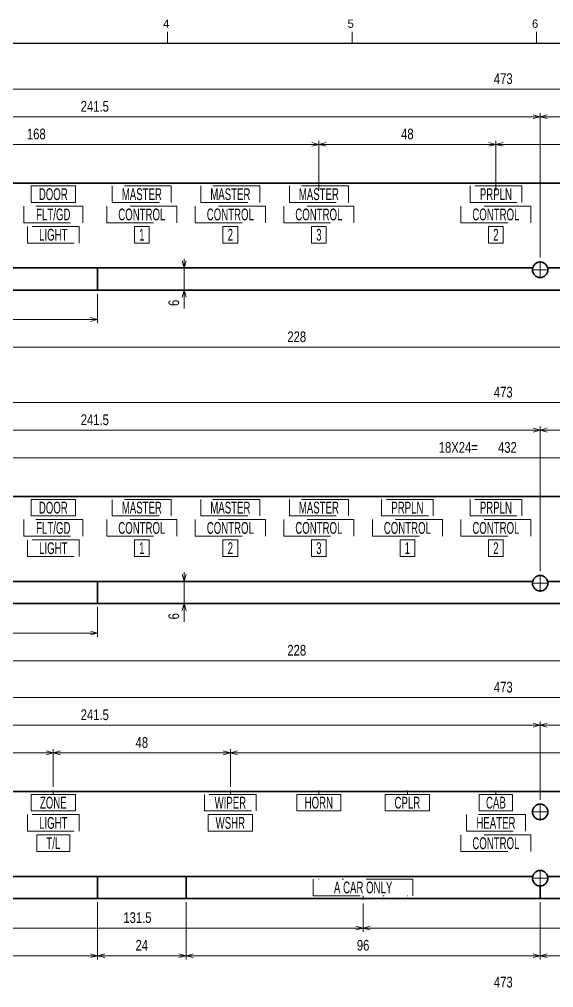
# Model space of a CAD drawing. Header units: millimetres. Extents: x 10 to 832, y 7 to 590.
# Drawn here: x 195.3 to 340.1, y 327.8 to 590.4 of the extents above; entities that cross this region are included whole.
import ezdxf
from ezdxf.enums import TextEntityAlignment as Align

# ---------------------------------------------------------------- set-up
doc = ezdxf.new("R2010")
doc.units = ezdxf.units.MM
doc.linetypes.add('DASHDOT', pattern=[25.3, 12.7, -6.3, 0, -6.3])
doc.linetypes.add('DIVIDE', pattern=[31.6, 12.7, -6.3, 0, -6.3, 0, -6.3])
for name, color, linetype in [('GR1_03', 7, 'Continuous'), ('GR1_08', 7, 'Continuous'), ('GR1_16', 7, 'Continuous'), ('図面枠B6M', 7, 'Continuous')]:
    doc.layers.add(name, color=color, linetype=linetype)
doc.styles.add('HG丸ｺﾞｼｯｸM-PRO', font='')
doc.styles.get('HG丸ｺﾞｼｯｸM-PRO').set_extended_font_data('HG丸ｺﾞｼｯｸM-PRO')

# ---------------------------------------------------------------- blocks, each defined once
blk = doc.blocks.new('BLKF023')
at = {"layer": '図面枠B6M', "color": 4, "linetype": 'Continuous', "lineweight": 13}
for p, q in [((235.5, 587), (235.5, 584)), ((285.5, 587), (285.5, 584)), ((335.5, 587), (335.5, 584))]:
    blk.add_line(p, q, dxfattribs=at)
at = {"layer": '図面枠B6M', "color": 2, "linetype": 'Continuous', "lineweight": 25}
blk.add_line((35.5, 584), (831.5, 584), dxfattribs=at)
at = {"layer": '図面枠B6M', "color": 4, "linetype": 'Continuous', "lineweight": 13, "style": 'HG丸ｺﾞｼｯｸM-PRO', "width": 1.003994}
for s, p in [('4', (234.29, 587.45)), ('5', (284.29, 587.45)), ('6', (334.29, 587.45))]:
    blk.add_text(s, height=2.25, dxfattribs=at).set_placement(p, align=Align.BOTTOM_LEFT)
blk = doc.blocks.new('BLKF030')
at = {"layer": 'GR1_08', "color": 3, "linetype": 'Continuous', "lineweight": 35}
for p, q in [((94, 381.01), (559, 381.01)), ((97.04, 358.01), (334.46, 358.01)), ((338.54, 358.01), (555.96, 358.01)), ((94, 352.01), (559, 352.01))]:
    blk.add_line(p, q, dxfattribs=at)
blk = doc.blocks.new('BLKF029')
at = {"layer": 'GR1_08', "color": 3, "linetype": 'Continuous', "lineweight": 35}
for p, q in [((216.5, 358.01), (216.5, 352.01)), ((240.5, 358.01), (240.5, 352.01)), ((336.5, 355.41), (336.5, 352.01))]:
    blk.add_line(p, q, dxfattribs=at)
for centre in [(336.5, 375.51), (336.5, 357.51)]:
    blk.add_circle(centre, 2.1, dxfattribs=at)
blk.add_blockref('BLKF030', (0, 0), dxfattribs=at)
blk = doc.blocks.new('FXTIP_ARROW_E')
at = {"color": 0, "linetype": 'Continuous', "lineweight": -2}
for q in [(-1, 0), (-0.97, 0.26), (-0.97, -0.26)]:
    blk.add_line((0, 0), q, dxfattribs=at)
blk = doc.blocks.new('FXTIP_ARROW_S')
at = {"color": 0, "linetype": 'Continuous', "lineweight": -2}
for q in [(-1, 0), (-0.97, 0.26), (-0.97, -0.26)]:
    blk.add_line((0, 0), q, dxfattribs=at)
blk = doc.blocks.new('BLKF044')
at = {"layer": 'GR1_03', "color": 4, "linetype": 'DIVIDE', "lineweight": 13}
for p, q in [((332.5, 374.76), (316.5, 374.76)), ((316.5, 374.76), (316.5, 370.26)), ((332.5, 370.26), (332.5, 374.76)), ((316.5, 370.26), (332.5, 370.26))]:
    blk.add_line(p, q, dxfattribs=at)
blk = doc.blocks.new('BLKF049')
at = {"layer": 'GR1_03', "color": 4, "linetype": 'DIVIDE', "lineweight": 13}
for p, q in [((259.5, 380.26), (245.5, 380.26)), ((245.5, 380.26), (245.5, 375.76)), ((259.5, 375.76), (259.5, 380.26)), ((245.5, 375.76), (259.5, 375.76))]:
    blk.add_line(p, q, dxfattribs=at)
blk = doc.blocks.new('BLKF050')
at = {"layer": 'GR1_03', "color": 4, "linetype": 'DIVIDE', "lineweight": 13}
for p, q in [((211.5, 374.76), (197.5, 374.76)), ((197.5, 374.76), (197.5, 370.26)), ((211.5, 370.26), (211.5, 374.76)), ((197.5, 370.26), (211.5, 370.26))]:
    blk.add_line(p, q, dxfattribs=at)
blk = doc.blocks.new('BLKF054')
at = {"layer": 'GR1_03', "color": 4, "linetype": 'DIVIDE', "lineweight": 13}
for p, q in [((334, 369.26), (315, 369.26)), ((315, 369.26), (315, 364.76)), ((334, 364.76), (334, 369.26)), ((315, 364.76), (334, 364.76))]:
    blk.add_line(p, q, dxfattribs=at)
blk = doc.blocks.new('BLKF062')
at = {"layer": 'GR1_03', "color": 4, "linetype": 'DIVIDE', "lineweight": 13}
for p, q in [((306.5, 380.26), (294.5, 380.26)), ((294.5, 380.26), (294.5, 375.76)), ((306.5, 375.76), (306.5, 380.26)), ((294.5, 375.76), (306.5, 375.76))]:
    blk.add_line(p, q, dxfattribs=at)
blk = doc.blocks.new('BLKF063')
at = {"layer": 'GR1_03', "color": 4, "linetype": 'DIVIDE', "lineweight": 13}
for p, q in [((282.5, 380.26), (270.5, 380.26)), ((270.5, 380.26), (270.5, 375.76)), ((282.5, 375.76), (282.5, 380.26)), ((270.5, 375.76), (282.5, 375.76))]:
    blk.add_line(p, q, dxfattribs=at)
blk = doc.blocks.new('BLKF064')
at = {"layer": 'GR1_03', "color": 4, "linetype": 'DIVIDE', "lineweight": 13}
for p, q in [((258.5, 374.76), (246.5, 374.76)), ((246.5, 374.76), (246.5, 370.26)), ((258.5, 370.26), (258.5, 374.76)), ((246.5, 370.26), (258.5, 370.26))]:
    blk.add_line(p, q, dxfattribs=at)
blk = doc.blocks.new('BLKF065')
at = {"layer": 'GR1_03', "color": 4, "linetype": 'DIVIDE', "lineweight": 13}
for p, q in [((210.5, 380.26), (198.5, 380.26)), ((198.5, 380.26), (198.5, 375.76)), ((210.5, 375.76), (210.5, 380.26)), ((198.5, 375.76), (210.5, 375.76))]:
    blk.add_line(p, q, dxfattribs=at)
blk = doc.blocks.new('BLKF066')
at = {"layer": 'GR1_03', "color": 4, "linetype": 'DIVIDE', "lineweight": 13}
for p, q in [((209, 369.26), (200, 369.26)), ((200, 369.26), (200, 364.76)), ((209, 364.76), (209, 369.26)), ((200, 364.76), (209, 364.76))]:
    blk.add_line(p, q, dxfattribs=at)
blk = doc.blocks.new('BLKF069')
at = {"layer": 'GR1_03', "color": 4, "linetype": 'DIVIDE', "lineweight": 13}
for p, q in [((329, 380.26), (320, 380.26)), ((320, 380.26), (320, 375.76)), ((329, 375.76), (329, 380.26)), ((320, 375.76), (329, 375.76))]:
    blk.add_line(p, q, dxfattribs=at)
blk = doc.blocks.new('BLKF072')
at = {"layer": 'GR1_03', "color": 4, "linetype": 'DIVIDE', "lineweight": 13}
for p, q in [((302, 357.26), (275, 357.26)), ((275, 357.26), (275, 352.76)), ((302, 352.76), (302, 357.26)), ((275, 352.76), (302, 352.76))]:
    blk.add_line(p, q, dxfattribs=at)
blk = doc.blocks.new('BLKF191')
at = {"layer": 'GR1_08', "color": 3, "linetype": 'Continuous', "lineweight": 35}
for p, q in [((94, 461.01), (559, 461.01)), ((99.02, 438.01), (334.46, 438.01)), ((338.54, 438.01), (553.98, 438.01)), ((94, 432.01), (559, 432.01))]:
    blk.add_line(p, q, dxfattribs=at)
blk = doc.blocks.new('BLKF190')
at = {"layer": 'GR1_08', "color": 3, "linetype": 'Continuous', "lineweight": 35}
blk.add_line((216.5, 438.01), (216.5, 432.01), dxfattribs=at)
blk.add_circle((336.5, 437.51), 2.1, dxfattribs=at)
blk.add_blockref('BLKF191', (0, 0), dxfattribs=at)
blk = doc.blocks.new('BLKF189')
at = {"layer": 'GR1_08', "color": 3, "linetype": 'Continuous', "lineweight": 35}
blk.add_blockref('BLKF190', (0, 0), dxfattribs=at)
at = {"layer": 'GR1_08', "color": 3, "linetype": 'Continuous', "lineweight": 35, "style": 'HG丸ｺﾞｼｯｸM-PRO'}
for s, width, p in [('DOOR', 0.60989, (204.5, 458.01)), ('MASTER', 0.60993, (228.5, 458.01)), ('MASTER', 0.60993, (252.5, 458.01)), ('MASTER', 0.60993, (276.5, 458.01)), ('PRPLN', 0.610684, (300.5, 458.01)), ('PRPLN', 0.610684, (324.5, 458.01)), ('FLT/GD', 0.611526, (204.5, 452.51)), ('CONTROL', 0.610162, (228.5, 452.51)), ('CONTROL', 0.610162, (252.5, 452.51)), ('CONTROL', 0.610162, (276.5, 452.51)), ('CONTROL', 0.610162, (300.5, 452.51)), ('CONTROL', 0.610162, (324.5, 452.51)), ('LIGHT', 0.610954, (204.5, 447.01)), ('1', 0.60898, (228.5, 447.01)), ('2', 0.60898, (252.5, 447.01)), ('3', 0.60898, (276.5, 447.01)), ('1', 0.60898, (300.5, 447.01)), ('2', 0.60898, (324.5, 447.01))]:
    blk.add_text(s, height=3.2, dxfattribs=dict(at, width=width)).set_placement(p, align=Align.MIDDLE_CENTER)
blk = doc.blocks.new('BLKF200')
at = {"layer": 'GR1_03', "color": 4, "linetype": 'DIVIDE', "lineweight": 13}
for p, q in [((210.5, 460.26), (198.5, 460.26)), ((198.5, 460.26), (198.5, 455.76)), ((210.5, 455.76), (210.5, 460.26)), ((198.5, 455.76), (210.5, 455.76))]:
    blk.add_line(p, q, dxfattribs=at)
blk = doc.blocks.new('BLKF205')
at = {"layer": 'GR1_03', "color": 4, "linetype": 'DIVIDE', "lineweight": 13}
for p, q in [((212.5, 454.76), (196.5, 454.76)), ((196.5, 454.76), (196.5, 450.26)), ((212.5, 450.26), (212.5, 454.76)), ((196.5, 450.26), (212.5, 450.26))]:
    blk.add_line(p, q, dxfattribs=at)
blk = doc.blocks.new('BLKF206')
at = {"layer": 'GR1_03', "color": 4, "linetype": 'DIVIDE', "lineweight": 13}
for p, q in [((236.5, 460.26), (220.5, 460.26)), ((220.5, 460.26), (220.5, 455.76)), ((236.5, 455.76), (236.5, 460.26)), ((220.5, 455.76), (236.5, 455.76))]:
    blk.add_line(p, q, dxfattribs=at)
blk = doc.blocks.new('BLKF207')
at = {"layer": 'GR1_03', "color": 4, "linetype": 'DIVIDE', "lineweight": 13}
for p, q in [((260.5, 460.26), (244.5, 460.26)), ((244.5, 460.26), (244.5, 455.76)), ((260.5, 455.76), (260.5, 460.26)), ((244.5, 455.76), (260.5, 455.76))]:
    blk.add_line(p, q, dxfattribs=at)
blk = doc.blocks.new('BLKF208')
at = {"layer": 'GR1_03', "color": 4, "linetype": 'DIVIDE', "lineweight": 13}
for p, q in [((284.5, 460.26), (268.5, 460.26)), ((268.5, 460.26), (268.5, 455.76)), ((284.5, 455.76), (284.5, 460.26)), ((268.5, 455.76), (284.5, 455.76))]:
    blk.add_line(p, q, dxfattribs=at)
blk = doc.blocks.new('BLKF213')
at = {"layer": 'GR1_03', "color": 4, "linetype": 'DIVIDE', "lineweight": 13}
for p, q in [((331.5, 460.26), (317.5, 460.26)), ((317.5, 460.26), (317.5, 455.76)), ((331.5, 455.76), (331.5, 460.26)), ((317.5, 455.76), (331.5, 455.76))]:
    blk.add_line(p, q, dxfattribs=at)
blk = doc.blocks.new('BLKF214')
at = {"layer": 'GR1_03', "color": 4, "linetype": 'DIVIDE', "lineweight": 13}
for p, q in [((307.5, 460.26), (293.5, 460.26)), ((293.5, 460.26), (293.5, 455.76)), ((307.5, 455.76), (307.5, 460.26)), ((293.5, 455.76), (307.5, 455.76))]:
    blk.add_line(p, q, dxfattribs=at)
blk = doc.blocks.new('BLKF215')
at = {"layer": 'GR1_03', "color": 4, "linetype": 'DIVIDE', "lineweight": 13}
for p, q in [((211.5, 449.26), (197.5, 449.26)), ((197.5, 449.26), (197.5, 444.76)), ((211.5, 444.76), (211.5, 449.26)), ((197.5, 444.76), (211.5, 444.76))]:
    blk.add_line(p, q, dxfattribs=at)
blk = doc.blocks.new('BLKF225')
at = {"layer": 'GR1_03', "color": 4, "linetype": 'DIVIDE', "lineweight": 13}
for p, q in [((238, 454.76), (219, 454.76)), ((219, 454.76), (219, 450.26)), ((238, 450.26), (238, 454.76)), ((219, 450.26), (238, 450.26))]:
    blk.add_line(p, q, dxfattribs=at)
blk = doc.blocks.new('BLKF226')
at = {"layer": 'GR1_03', "color": 4, "linetype": 'DIVIDE', "lineweight": 13}
for p, q in [((262, 454.76), (243, 454.76)), ((243, 454.76), (243, 450.26)), ((262, 450.26), (262, 454.76)), ((243, 450.26), (262, 450.26))]:
    blk.add_line(p, q, dxfattribs=at)
blk = doc.blocks.new('BLKF227')
at = {"layer": 'GR1_03', "color": 4, "linetype": 'DIVIDE', "lineweight": 13}
for p, q in [((286, 454.76), (267, 454.76)), ((267, 454.76), (267, 450.26)), ((286, 450.26), (286, 454.76)), ((267, 450.26), (286, 450.26))]:
    blk.add_line(p, q, dxfattribs=at)
blk = doc.blocks.new('BLKF228')
at = {"layer": 'GR1_03', "color": 4, "linetype": 'DIVIDE', "lineweight": 13}
for p, q in [((310, 454.76), (291, 454.76)), ((291, 454.76), (291, 450.26)), ((310, 450.26), (310, 454.76)), ((291, 450.26), (310, 450.26))]:
    blk.add_line(p, q, dxfattribs=at)
blk = doc.blocks.new('BLKF229')
at = {"layer": 'GR1_03', "color": 4, "linetype": 'DIVIDE', "lineweight": 13}
for p, q in [((334, 454.76), (315, 454.76)), ((315, 454.76), (315, 450.26)), ((334, 450.26), (334, 454.76)), ((315, 450.26), (334, 450.26))]:
    blk.add_line(p, q, dxfattribs=at)
blk = doc.blocks.new('BLKF235')
at = {"layer": 'GR1_03', "color": 4, "linetype": 'DIVIDE', "lineweight": 13}
for p, q in [((230.5, 449.26), (226.5, 449.26)), ((226.5, 449.26), (226.5, 444.76)), ((230.5, 444.76), (230.5, 449.26)), ((226.5, 444.76), (230.5, 444.76))]:
    blk.add_line(p, q, dxfattribs=at)
blk = doc.blocks.new('BLKF236')
at = {"layer": 'GR1_03', "color": 4, "linetype": 'DIVIDE', "lineweight": 13}
for p, q in [((254.5, 449.26), (250.5, 449.26)), ((250.5, 449.26), (250.5, 444.76)), ((254.5, 444.76), (254.5, 449.26)), ((250.5, 444.76), (254.5, 444.76))]:
    blk.add_line(p, q, dxfattribs=at)
blk = doc.blocks.new('BLKF237')
at = {"layer": 'GR1_03', "color": 4, "linetype": 'DIVIDE', "lineweight": 13}
for p, q in [((278.5, 449.26), (274.5, 449.26)), ((274.5, 449.26), (274.5, 444.76)), ((278.5, 444.76), (278.5, 449.26)), ((274.5, 444.76), (278.5, 444.76))]:
    blk.add_line(p, q, dxfattribs=at)
blk = doc.blocks.new('BLKF238')
at = {"layer": 'GR1_03', "color": 4, "linetype": 'DIVIDE', "lineweight": 13}
for p, q in [((302.5, 449.26), (298.5, 449.26)), ((298.5, 449.26), (298.5, 444.76)), ((302.5, 444.76), (302.5, 449.26)), ((298.5, 444.76), (302.5, 444.76))]:
    blk.add_line(p, q, dxfattribs=at)
blk = doc.blocks.new('BLKF239')
at = {"layer": 'GR1_03', "color": 4, "linetype": 'DIVIDE', "lineweight": 13}
for p, q in [((326.5, 449.26), (322.5, 449.26)), ((322.5, 449.26), (322.5, 444.76)), ((326.5, 444.76), (326.5, 449.26)), ((322.5, 444.76), (326.5, 444.76))]:
    blk.add_line(p, q, dxfattribs=at)
blk = doc.blocks.new('BLKF251')
at = {"layer": 'GR1_08', "color": 3, "linetype": 'Continuous', "lineweight": 35}
for p, q in [((94, 546.01), (559, 546.01)), ((99.02, 523.01), (334.46, 523.01)), ((338.54, 523.01), (553.98, 523.01)), ((94, 517.01), (559, 517.01))]:
    blk.add_line(p, q, dxfattribs=at)
blk = doc.blocks.new('BLKF250')
at = {"layer": 'GR1_08', "color": 3, "linetype": 'Continuous', "lineweight": 35}
blk.add_line((216.5, 523.01), (216.5, 517.01), dxfattribs=at)
blk.add_circle((336.5, 522.51), 2.1, dxfattribs=at)
blk.add_blockref('BLKF251', (0, 0), dxfattribs=at)
blk = doc.blocks.new('BLKF260')
at = {"layer": 'GR1_03', "color": 4, "linetype": 'DIVIDE', "lineweight": 13}
for p, q in [((210.5, 545.26), (198.5, 545.26)), ((198.5, 545.26), (198.5, 540.76)), ((210.5, 540.76), (210.5, 545.26)), ((198.5, 540.76), (210.5, 540.76))]:
    blk.add_line(p, q, dxfattribs=at)
blk = doc.blocks.new('BLKF264')
at = {"layer": 'GR1_03', "color": 4, "linetype": 'DIVIDE', "lineweight": 13}
for p, q in [((212.5, 539.76), (196.5, 539.76)), ((196.5, 539.76), (196.5, 535.26)), ((212.5, 535.26), (212.5, 539.76)), ((196.5, 535.26), (212.5, 535.26))]:
    blk.add_line(p, q, dxfattribs=at)
blk = doc.blocks.new('BLKF265')
at = {"layer": 'GR1_03', "color": 4, "linetype": 'DIVIDE', "lineweight": 13}
for p, q in [((236.5, 545.26), (220.5, 545.26)), ((220.5, 545.26), (220.5, 540.76)), ((236.5, 540.76), (236.5, 545.26)), ((220.5, 540.76), (236.5, 540.76))]:
    blk.add_line(p, q, dxfattribs=at)
blk = doc.blocks.new('BLKF266')
at = {"layer": 'GR1_03', "color": 4, "linetype": 'DIVIDE', "lineweight": 13}
for p, q in [((260.5, 545.26), (244.5, 545.26)), ((244.5, 545.26), (244.5, 540.76)), ((260.5, 540.76), (260.5, 545.26)), ((244.5, 540.76), (260.5, 540.76))]:
    blk.add_line(p, q, dxfattribs=at)
blk = doc.blocks.new('BLKF267')
at = {"layer": 'GR1_03', "color": 4, "linetype": 'DIVIDE', "lineweight": 13}
for p, q in [((284.5, 545.26), (268.5, 545.26)), ((268.5, 545.26), (268.5, 540.76)), ((284.5, 540.76), (284.5, 545.26)), ((268.5, 540.76), (284.5, 540.76))]:
    blk.add_line(p, q, dxfattribs=at)
blk = doc.blocks.new('BLKF271')
at = {"layer": 'GR1_03', "color": 4, "linetype": 'DIVIDE', "lineweight": 13}
for p, q in [((331.5, 545.26), (317.5, 545.26)), ((317.5, 545.26), (317.5, 540.76)), ((331.5, 540.76), (331.5, 545.26)), ((317.5, 540.76), (331.5, 540.76))]:
    blk.add_line(p, q, dxfattribs=at)
blk = doc.blocks.new('BLKF272')
at = {"layer": 'GR1_03', "color": 4, "linetype": 'DIVIDE', "lineweight": 13}
for p, q in [((211.5, 534.26), (197.5, 534.26)), ((197.5, 534.26), (197.5, 529.76)), ((211.5, 529.76), (211.5, 534.26)), ((197.5, 529.76), (211.5, 529.76))]:
    blk.add_line(p, q, dxfattribs=at)
blk = doc.blocks.new('BLKF281')
at = {"layer": 'GR1_03', "color": 4, "linetype": 'DIVIDE', "lineweight": 13}
for p, q in [((238, 539.76), (219, 539.76)), ((219, 539.76), (219, 535.26)), ((238, 535.26), (238, 539.76)), ((219, 535.26), (238, 535.26))]:
    blk.add_line(p, q, dxfattribs=at)
blk = doc.blocks.new('BLKF282')
at = {"layer": 'GR1_03', "color": 4, "linetype": 'DIVIDE', "lineweight": 13}
for p, q in [((262, 539.76), (243, 539.76)), ((243, 539.76), (243, 535.26)), ((262, 535.26), (262, 539.76)), ((243, 535.26), (262, 535.26))]:
    blk.add_line(p, q, dxfattribs=at)
blk = doc.blocks.new('BLKF283')
at = {"layer": 'GR1_03', "color": 4, "linetype": 'DIVIDE', "lineweight": 13}
for p, q in [((286, 539.76), (267, 539.76)), ((267, 539.76), (267, 535.26)), ((286, 535.26), (286, 539.76)), ((267, 535.26), (286, 535.26))]:
    blk.add_line(p, q, dxfattribs=at)
blk = doc.blocks.new('BLKF284')
at = {"layer": 'GR1_03', "color": 4, "linetype": 'DIVIDE', "lineweight": 13}
for p, q in [((334, 539.76), (315, 539.76)), ((315, 539.76), (315, 535.26)), ((334, 535.26), (334, 539.76)), ((315, 535.26), (334, 535.26))]:
    blk.add_line(p, q, dxfattribs=at)
blk = doc.blocks.new('BLKF289')
at = {"layer": 'GR1_03', "color": 4, "linetype": 'DIVIDE', "lineweight": 13}
for p, q in [((230.5, 534.26), (226.5, 534.26)), ((226.5, 534.26), (226.5, 529.76)), ((230.5, 529.76), (230.5, 534.26)), ((226.5, 529.76), (230.5, 529.76))]:
    blk.add_line(p, q, dxfattribs=at)
blk = doc.blocks.new('BLKF290')
at = {"layer": 'GR1_03', "color": 4, "linetype": 'DIVIDE', "lineweight": 13}
for p, q in [((254.5, 534.26), (250.5, 534.26)), ((250.5, 534.26), (250.5, 529.76)), ((254.5, 529.76), (254.5, 534.26)), ((250.5, 529.76), (254.5, 529.76))]:
    blk.add_line(p, q, dxfattribs=at)
blk = doc.blocks.new('BLKF291')
at = {"layer": 'GR1_03', "color": 4, "linetype": 'DIVIDE', "lineweight": 13}
for p, q in [((278.5, 534.26), (274.5, 534.26)), ((274.5, 534.26), (274.5, 529.76)), ((278.5, 529.76), (278.5, 534.26)), ((274.5, 529.76), (278.5, 529.76))]:
    blk.add_line(p, q, dxfattribs=at)
blk = doc.blocks.new('BLKF292')
at = {"layer": 'GR1_03', "color": 4, "linetype": 'DIVIDE', "lineweight": 13}
for p, q in [((326.5, 534.26), (322.5, 534.26)), ((322.5, 534.26), (322.5, 529.76)), ((326.5, 529.76), (326.5, 534.26)), ((322.5, 529.76), (326.5, 529.76))]:
    blk.add_line(p, q, dxfattribs=at)

msp = doc.modelspace()

# ---------------------------------------------------------------- linework, layer by layer
at = {"layer": 'GR1_08', "color": 4, "linetype": 'DASHDOT', "lineweight": 13}
for p, q in [((338.8, 522.51), (334.2, 522.51)), ((336.5, 520.21), (336.5, 524.81)), ((336.5, 435.21), (336.5, 439.81)), ((338.8, 437.51), (334.2, 437.51)), ((204.5, 380.26), (204.5, 381.34)), ((252.5, 380.26), (252.5, 381.34)), ((276.5, 380.26), (276.5, 381.34)), ((300.5, 380.26), (300.5, 381.34)), ((324.5, 380.26), (324.5, 381.34)), ((338.8, 375.51), (334.2, 375.51)), ((336.5, 355.21), (336.5, 359.81)), ((338.8, 357.51), (334.2, 357.51)), ((288.5, 351.69), (288.5, 352.76))]:
    msp.add_line(p, q, dxfattribs=at)
at = {"layer": 'GR1_16', "color": 4, "linetype": 'Continuous', "lineweight": 13}
for p, q in [((90, 571.51), (563, 571.51)), ((336.5, 525.81), (336.5, 565.01)), ((95, 564.01), (336.5, 564.01)), ((336.5, 564.01), (360.5, 564.01)), ((276.5, 544.01), (276.5, 557.51)), ((324.5, 544.01), (324.5, 557.51)), ((108.5, 556.51), (276.5, 556.51)), ((276.5, 556.51), (324.5, 556.51)), ((324.5, 556.51), (372.5, 556.51)), ((240, 523.01), (240, 525.51)), ((240, 517.01), (240, 523.01)), ((216.5, 516.01), (216.5, 508.01)), ((240, 512.05), (240, 517.01)), ((90, 509.01), (216.5, 509.01)), ((156.5, 501.51), (384.5, 501.51)), ((90, 486.51), (563, 486.51)), ((95, 479.01), (336.5, 479.01)), ((336.5, 440.81), (336.5, 480.01)), ((336.5, 479.01), (360.5, 479.01)), ((108.5, 471.51), (540.5, 471.51)), ((240, 438.01), (240, 440.51)), ((240, 432.01), (240, 438.01)), ((216.5, 431.01), (216.5, 423.01)), ((240, 427.05), (240, 432.01)), ((90, 424.01), (216.5, 424.01)), ((156.5, 416.51), (384.5, 416.51)), ((90, 406.51), (563, 406.51)), ((336.5, 378.81), (336.5, 400.01)), ((95, 399.01), (336.5, 399.01)), ((336.5, 399.01), (558, 399.01)), ((180.5, 391.51), (204.5, 391.51)), ((204.5, 382.34), (204.5, 392.51)), ((204.5, 391.51), (252.5, 391.51)), ((252.5, 382.34), (252.5, 392.51)), ((252.5, 391.51), (492.5, 391.51)), ((216.5, 351.01), (216.5, 335.51)), ((240.5, 351.01), (240.5, 335.51)), ((288.5, 350.69), (288.5, 343.01)), ((336.5, 351.01), (336.5, 335.51)), ((157, 344.01), (288.5, 344.01)), ((288.5, 344.01), (408.5, 344.01)), ((90, 336.51), (216.5, 336.51)), ((216.5, 336.51), (240.5, 336.51)), ((240.5, 336.51), (336.5, 336.51)), ((336.5, 336.51), (480.5, 336.51))]:
    msp.add_line(p, q, dxfattribs=at)
at = {"layer": 'GR1_16', "color": 4, "linetype": 'DASHDOT', "lineweight": 13}
msp.add_line((336.5, 373.21), (336.5, 377.81), dxfattribs=at)

# ---------------------------------------------------------------- block references
at = {"layer": 'GR1_03', "color": 4, "linetype": 'DIVIDE', "lineweight": 13}
for name in ['BLKF260', 'BLKF265', 'BLKF266', 'BLKF267', 'BLKF271', 'BLKF264', 'BLKF281', 'BLKF282', 'BLKF283', 'BLKF284', 'BLKF272', 'BLKF289', 'BLKF290', 'BLKF291', 'BLKF292', 'BLKF200', 'BLKF206', 'BLKF207', 'BLKF208', 'BLKF214', 'BLKF213', 'BLKF205', 'BLKF225', 'BLKF226', 'BLKF227', 'BLKF228', 'BLKF229', 'BLKF215', 'BLKF235', 'BLKF236', 'BLKF237', 'BLKF238', 'BLKF239', 'BLKF065', 'BLKF049', 'BLKF063', 'BLKF062', 'BLKF069', 'BLKF050', 'BLKF064', 'BLKF044', 'BLKF066', 'BLKF054', 'BLKF072']:
    msp.add_blockref(name, (0, 0), dxfattribs=at)
at = {"layer": 'GR1_08', "color": 3, "linetype": 'Continuous', "lineweight": 35}
for name in ['BLKF250', 'BLKF189', 'BLKF029']:
    msp.add_blockref(name, (0, 0), dxfattribs=at)
at = {"layer": 'GR1_16', "color": 4, "linetype": 'Continuous', "lineweight": 13, "xscale": 2, "yscale": 2}
for name, p, rotation in [('FXTIP_ARROW_E', (336.5, 564.01), 360), ('FXTIP_ARROW_S', (336.5, 564.01), 180), ('FXTIP_ARROW_E', (276.5, 556.51), 360), ('FXTIP_ARROW_S', (276.5, 556.51), 180), ('FXTIP_ARROW_E', (324.5, 556.51), 360), ('FXTIP_ARROW_S', (324.5, 556.51), 180), ('FXTIP_ARROW_S', (240, 523.01), 270), ('FXTIP_ARROW_E', (240, 517.01), 90), ('FXTIP_ARROW_E', (216.5, 509.01), 360), ('FXTIP_ARROW_E', (336.5, 479.01), 360), ('FXTIP_ARROW_S', (336.5, 479.01), 180), ('FXTIP_ARROW_S', (240, 438.01), 270), ('FXTIP_ARROW_E', (240, 432.01), 90), ('FXTIP_ARROW_E', (216.5, 424.01), 360), ('FXTIP_ARROW_E', (336.5, 399.01), 360), ('FXTIP_ARROW_S', (336.5, 399.01), 180), ('FXTIP_ARROW_E', (204.5, 391.51), 360), ('FXTIP_ARROW_S', (204.5, 391.51), 180), ('FXTIP_ARROW_E', (252.5, 391.51), 360), ('FXTIP_ARROW_S', (252.5, 391.51), 180), ('FXTIP_ARROW_E', (288.5, 344.01), 360), ('FXTIP_ARROW_S', (288.5, 344.01), 180), ('FXTIP_ARROW_E', (216.5, 336.51), 360), ('FXTIP_ARROW_S', (216.5, 336.51), 180), ('FXTIP_ARROW_E', (240.5, 336.51), 360), ('FXTIP_ARROW_S', (240.5, 336.51), 180), ('FXTIP_ARROW_E', (336.5, 336.51), 360), ('FXTIP_ARROW_S', (336.5, 336.51), 180)]:
    msp.add_blockref(name, p, dxfattribs=dict(at, rotation=rotation))
at = {"layer": '図面枠B6M', "color": 4, "linetype": 'Continuous', "lineweight": 13}
msp.add_blockref('BLKF023', (0, 0), dxfattribs=at)

# ---------------------------------------------------------------- texts
at = {"layer": 'GR1_08', "color": 3, "linetype": 'Continuous', "lineweight": 35, "style": 'HG丸ｺﾞｼｯｸM-PRO'}
for s, width, p in [('DOOR', 0.60989, (204.5, 543.01)), ('MASTER', 0.60993, (228.5, 543.01)), ('MASTER', 0.60993, (252.5, 543.01)), ('MASTER', 0.60993, (276.5, 543.01)), ('PRPLN', 0.610684, (324.5, 543.01)), ('FLT/GD', 0.611526, (204.5, 537.51)), ('CONTROL', 0.610162, (228.5, 537.51)), ('CONTROL', 0.610162, (252.5, 537.51)), ('CONTROL', 0.610162, (276.5, 537.51)), ('CONTROL', 0.610162, (324.5, 537.51)), ('LIGHT', 0.610954, (204.5, 532.01)), ('1', 0.60898, (228.5, 532.01)), ('2', 0.60898, (252.5, 532.01)), ('3', 0.60898, (276.5, 532.01)), ('2', 0.60898, (324.5, 532.01)), ('ZONE', 0.60941, (204.5, 378.01)), ('WIPER', 0.609625, (252.5, 378.01)), ('HORN', 0.610236, (276.5, 378.01)), ('CPLR', 0.61048, (300.5, 378.01)), ('CAB', 0.610667, (324.5, 378.01)), ('LIGHT', 0.610954, (204.5, 372.51)), ('WSHR', 0.611037, (252.5, 372.51)), ('HEATER', 0.609815, (324.5, 372.51)), ('T/L', 0.611238, (204.5, 367.01)), ('CONTROL', 0.610162, (324.5, 367.01)), ('A CAR ONLY', 0.610068, (288.5, 355.01))]:
    msp.add_text(s, height=3.2, dxfattribs=dict(at, width=width)).set_placement(p, align=Align.MIDDLE_CENTER)
at = {"layer": 'GR1_16', "color": 3, "linetype": 'Continuous', "lineweight": 35, "style": 'HG丸ｺﾞｼｯｸM-PRO'}
for s, height, rotation, width, p in [('473', 2.909, 0, 0.784542, (326.5, 572.01)), ('241.5', 2.909, 0, 0.7847, (215.75, 564.51)), ('168', 2.909, 0, 0.784542, (199.9, 557.01)), ('48', 2.909, 0, 0.784542, (300.5, 557.01)), ('6', 2.91, 90, 0.784542, (239.5, 513.54)), ('228', 2.909, 0, 0.784542, (270.5, 502.01)), ('473', 2.909, 0, 0.784542, (326.5, 487.01)), ('241.5', 2.909, 0, 0.7847, (215.75, 479.51)), ('18X24=', 2.909, 0, 0.783889, (314.3, 472.01)), ('432', 2.909, 0, 0.784542, (327.62, 472.01)), ('6', 2.91, 90, 0.784542, (239.5, 428.54)), ('228', 2.909, 0, 0.784542, (270.5, 417.01)), ('473', 2.909, 0, 0.784542, (326.5, 407.01)), ('241.5', 2.909, 0, 0.7847, (215.75, 399.51)), ('48', 2.909, 0, 0.784542, (228.5, 392.01)), ('131.5', 2.909, 0, 0.7847, (227.32, 344.51)), ('24', 2.909, 0, 0.784542, (228.5, 337.01)), ('96', 2.909, 0, 0.784542, (288.5, 337.01)), ('473', 2.909, 0, 0.784542, (326.5, 327.01))]:
    msp.add_text(s, height=height, rotation=rotation, dxfattribs=dict(at, width=width)).set_placement(p, align=Align.BOTTOM_CENTER)

doc.saveas('drawing.dxf')
